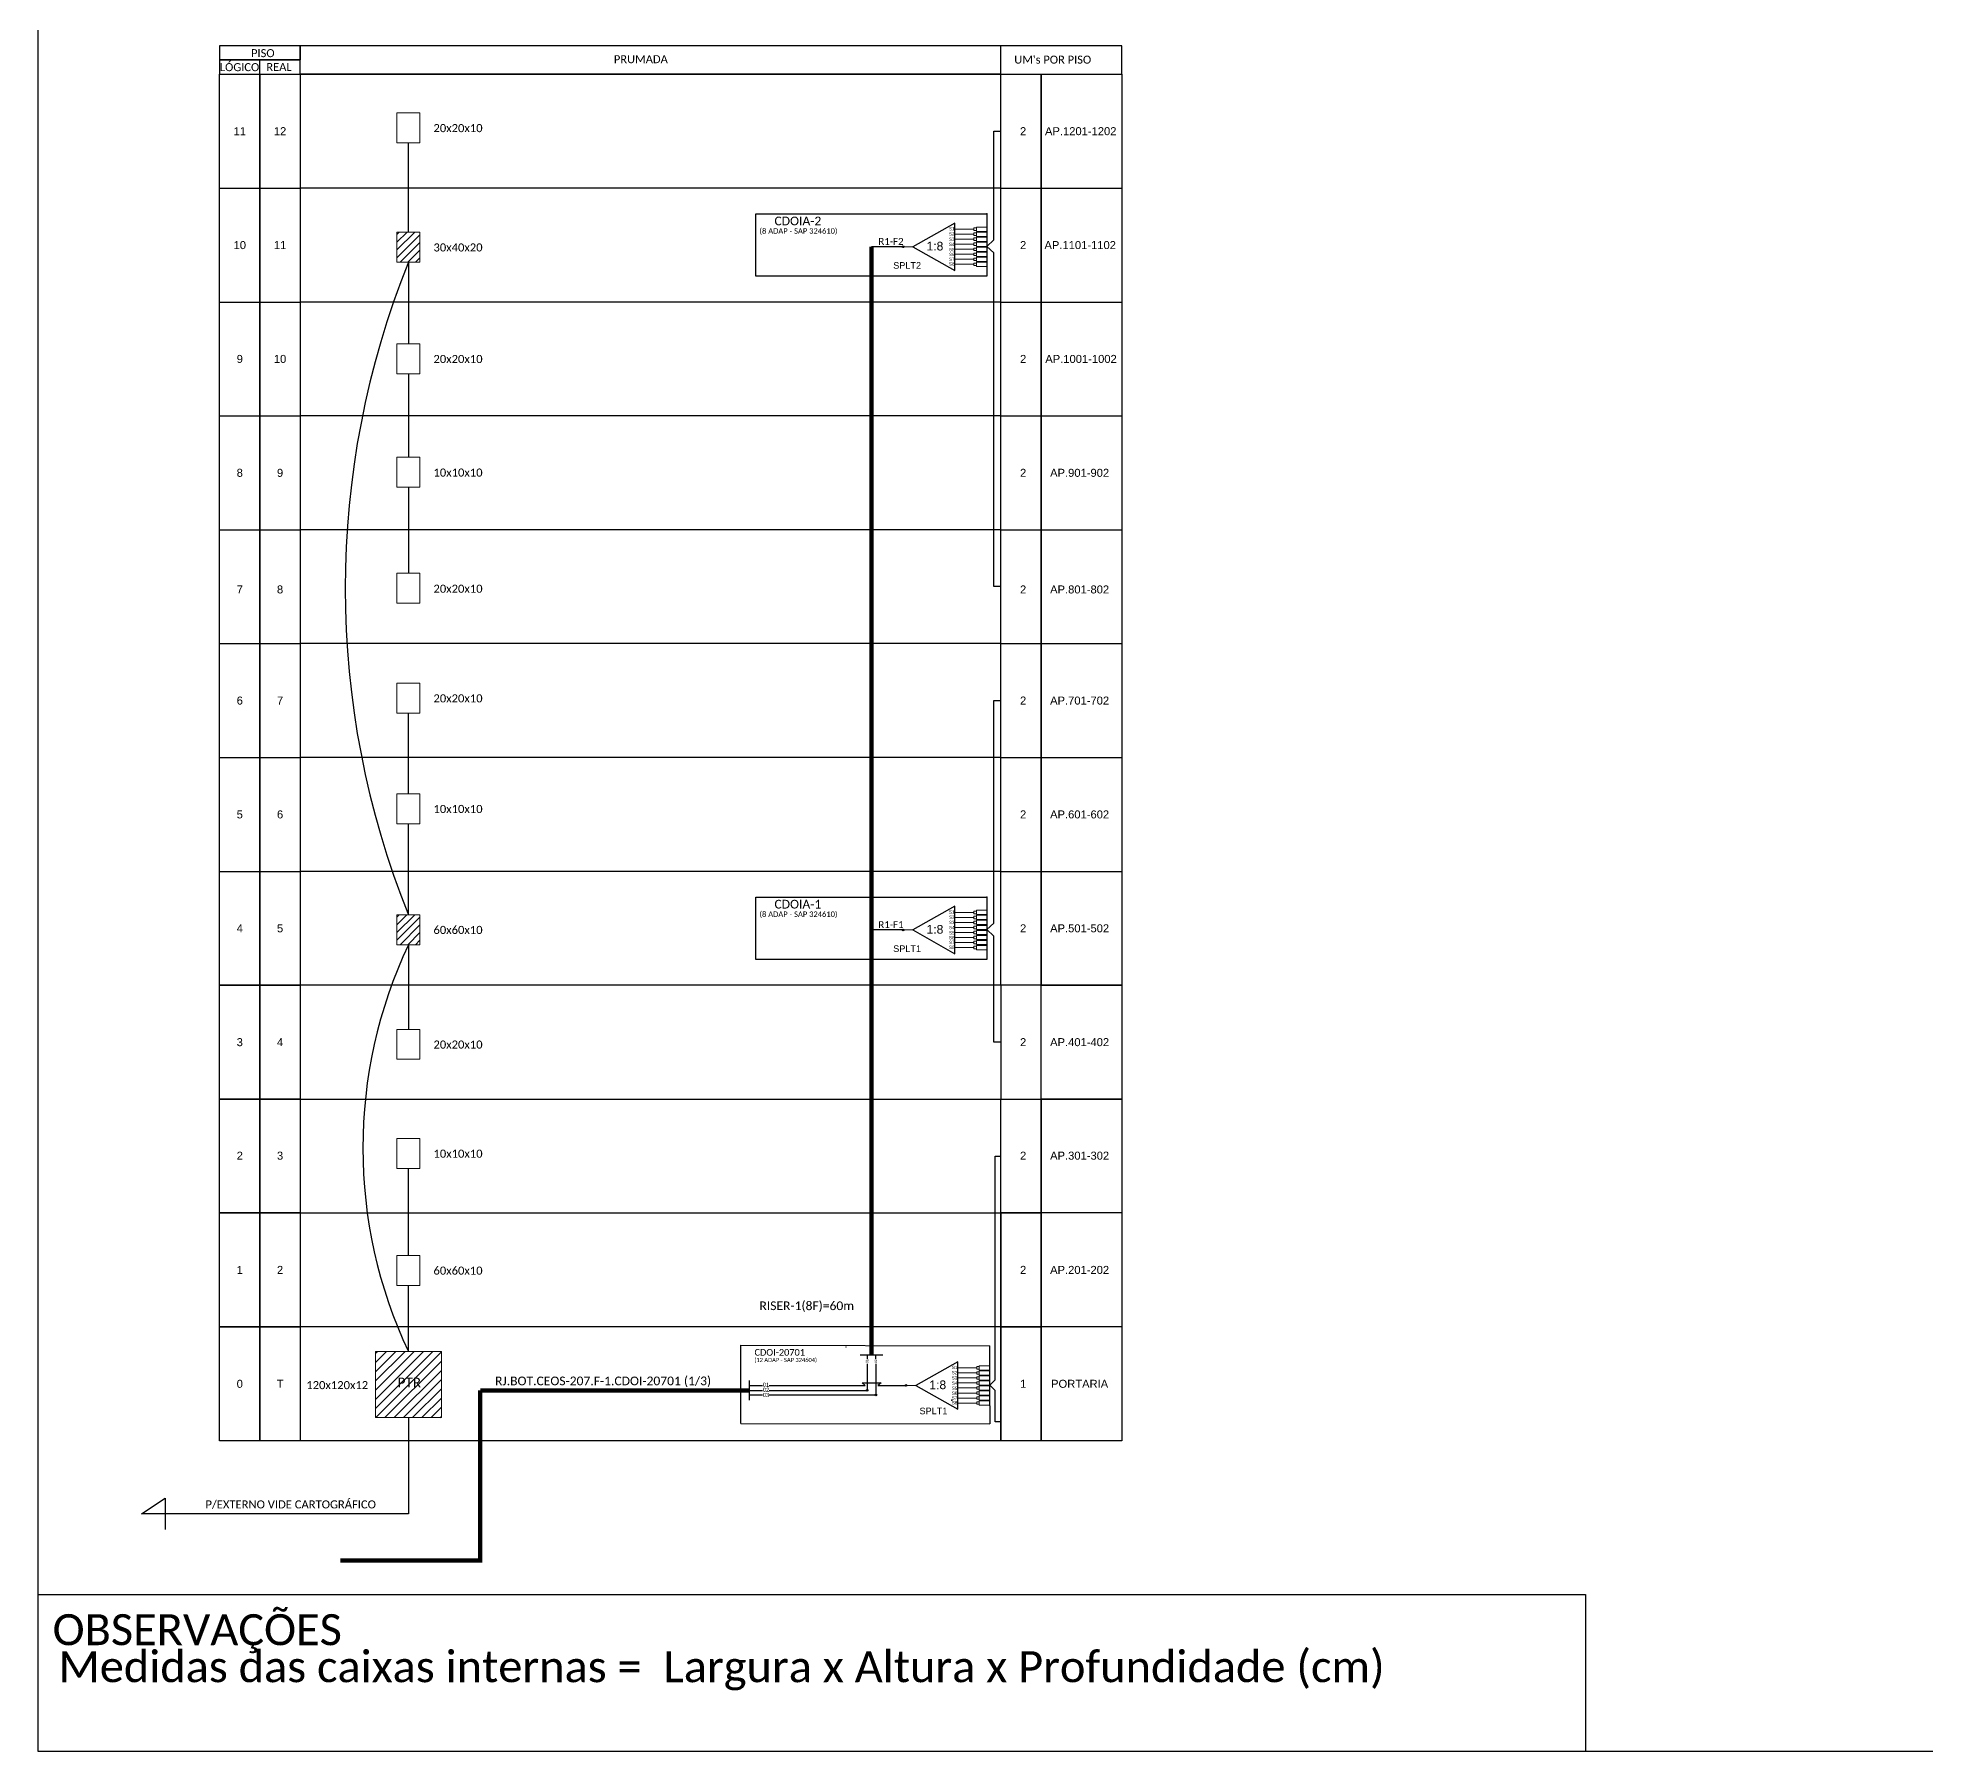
# Model space of a CAD drawing. Header units: inches. Extents: x 21510 to 26976, y 7127 to 12274.
# Drawn here: x 25027.7 to 25461.8, y 11680 to 12074.2 of the extents above; entities that cross this region are included whole.
import ezdxf
from ezdxf.enums import TextEntityAlignment as Align

# ---------------------------------------------------------------- set-up
doc = ezdxf.new("R2010")
doc.units = ezdxf.units.IN
doc.header["$LTSCALE"] = 0.5
doc.layers.add('10.1-Caixas Subterrâneas', color=5, linetype='Continuous')
doc.layers.add('ml', color=1, linetype='Continuous')
doc.layers.add('10.4-Postes', color=1, linetype='Continuous', lineweight=0)
doc.styles.add('ARIAL', font='arial.ttf')
doc.styles.add('WMF-Calibri0', font='calibri.ttf')

# ---------------------------------------------------------------- blocks, each defined once
blk = doc.blocks.new('A$C415C251F')
at = {"color": 3}
blk.add_point((0, 0), dxfattribs=at)
blk = doc.blocks.new('SPLT_1-8_SC-APC')
at = {"color": 1}
blk.add_lwpolyline([(-7.37, -2.1), (-17.04, -7.55), (-7.37, -13), (-7.37, -2.1)], dxfattribs=at)
at = {"color": 3, "lineweight": 0}
for points in [[(-2.99, -3.51), (-7.37, -3.51)], [(-2.41, -3.02), (-2.41, -4)], [(-2.41, -3.02), (0, -3.02)], [(-2.41, -4), (0, -4)], [(-2.41, -4.17), (-2.41, -5.16)], [(-2.41, -4.17), (0, -4.17)], [(-7.37, -4.66), (-2.99, -4.66)], [(-7.37, -5.82), (-2.99, -5.82)], [(-7.37, -6.97), (-2.99, -6.97)], [(-7.37, -8.12), (-2.99, -8.12)], [(-2.41, -5.16), (0, -5.16)], [(-2.41, -5.32), (-2.41, -6.31)], [(-2.41, -5.32), (0, -5.32)], [(-2.41, -6.31), (0, -6.31)], [(-2.41, -6.48), (-2.41, -7.46)], [(-2.41, -6.48), (0, -6.48)], [(-2.41, -7.46), (0, -7.46)], [(-2.41, -7.63), (-2.41, -8.62)], [(-2.41, -7.63), (0, -7.63)], [(-2.41, -8.62), (0, -8.62)], [(-7.37, -9.28), (-2.99, -9.28)], [(-7.37, -10.43), (-2.99, -10.43)], [(-7.37, -11.58), (-2.99, -11.58)], [(-2.41, -8.78), (-2.41, -9.77)], [(-2.41, -8.78), (0, -8.78)], [(-2.41, -9.77), (0, -9.77)], [(-2.41, -9.94), (-2.41, -10.92)], [(-2.41, -9.94), (0, -9.94)], [(-2.41, -10.92), (0, -10.92)], [(-2.41, -11.09), (-2.41, -12.08)], [(-2.41, -11.09), (0, -11.09)], [(-2.41, -12.08), (0, -12.08)]]:
    blk.add_lwpolyline(points, dxfattribs=at)
for points in [[(-2.99, -3.22), (-2.41, -3.22), (-2.41, -3.8), (-2.99, -3.8)], [(-2.99, -4.38), (-2.41, -4.38), (-2.41, -4.95), (-2.99, -4.95)], [(-2.99, -5.53), (-2.41, -5.53), (-2.41, -6.1), (-2.99, -6.1)], [(-2.99, -6.68), (-2.41, -6.68), (-2.41, -7.26), (-2.99, -7.26)], [(-2.99, -7.84), (-2.41, -7.84), (-2.41, -8.41), (-2.99, -8.41)], [(-2.99, -8.99), (-2.41, -8.99), (-2.41, -9.56), (-2.99, -9.56)], [(-2.99, -10.14), (-2.41, -10.14), (-2.41, -10.72), (-2.99, -10.72)], [(-2.99, -11.3), (-2.41, -11.3), (-2.41, -11.87), (-2.99, -11.87)]]:
    blk.add_lwpolyline(points, close=True, dxfattribs=at)
at = {"color": 1, "lineweight": 0}
blk.add_lwpolyline([(-17.04, -7.55), (-19.26, -7.55)], dxfattribs=at)
at = {"color": 1, "style": 'ARIAL'}
for s, height, p in [('S1', 0.75, (-8.74, -3.78)), ('S2', 0.75, (-8.74, -4.97)), ('1:8', 2, (-13.91, -8.4)), ('S3', 0.75, (-8.74, -6.18)), ('S4', 0.75, (-8.74, -7.36)), ('S5', 0.75, (-8.74, -8.57)), ('S6', 0.75, (-8.74, -9.69)), ('S7', 0.75, (-8.74, -10.78)), ('S8', 0.75, (-8.74, -11.9))]:
    blk.add_text(s, height=height, dxfattribs=at).set_placement(p)
blk = doc.blocks.new('LEG_CDOIA8_C-SPLT_DIR')
at = {"color": 3}
blk.add_blockref('A$C415C251F', (0, 0), dxfattribs=at)
at = {"color": 1, "style": 'WMF-Calibri0', "flags": 4}
blk.add_attdef('CDO', (-26.84, -2.61), '', height=2, dxfattribs=at)
blk.add_attdef('MODELO', text='', height=1.5, dxfattribs=at).set_placement((-22.23, -4.54), align=Align.CENTER)
at = {"style": 'ARIAL', "flags": 4}
blk.add_attdef('SPLITAGEM', text='', height=1.5, dxfattribs=at).set_placement((-18.36, -12.59), align=Align.CENTER)

msp = doc.modelspace()

# ---------------------------------------------------------------- hatches: boundary and pattern name
h = msp.add_hatch()
h.set_pattern_fill('ANSI31', color=1, scale=10)
h.set_pattern_definition([(45, (12922.7622, 10246.4114), (-0.88388348, 0.88388348), [])])
h.paths.add_polyline_path([(25115.58, 12029.41), (25110.29, 12029.41), (25110.29, 12022.51), (25115.58, 12022.51)])
h = msp.add_hatch(color=3)
h.dxf.hatch_style = 1
edge = h.paths.add_edge_path()
edge.add_arc((25226.72, 12026.07), 0.205, 0, 360)
h = msp.add_hatch()
h.set_pattern_fill('ANSI31', color=1, scale=10)
h.set_pattern_definition([(45, (12922.7622, 10089.4132), (-0.88388348, 0.88388348), [])])
h.paths.add_polyline_path([(25115.58, 11872.41), (25110.29, 11872.41), (25110.29, 11865.51), (25115.58, 11865.51)])
h = msp.add_hatch(color=3)
h.dxf.hatch_style = 1
edge = h.paths.add_edge_path()
edge.add_arc((25226.72, 11868.9), 0.205, 0, 360)
h = msp.add_hatch()
h.set_pattern_fill('ANSI31', color=1, scale=12, style=0)
h.set_pattern_definition([(45, (24371.7611, 11294.6125), (-1.0606602, 1.0606602), [])])
h.paths.add_polyline_path([(25120.52, 11771.88), (25105.35, 11771.88), (25105.35, 11756.73), (25120.52, 11756.73)])
h.paths.add_polyline_path([(25110.07, 11762.82), (25116.59, 11762.82), (25116.59, 11766.77), (25110.07, 11766.77)], flags=9)
h = msp.add_hatch(color=3)
h.dxf.hatch_style = 1
edge = h.paths.add_edge_path()
edge.add_arc((25227.36, 11764.12), 0.195, 0, 360)
h = msp.add_hatch(color=3)
h.dxf.hatch_style = 1
edge = h.paths.add_edge_path()
edge.add_arc((25227.36, 11764.12), 0.195, 0, 360)
h = msp.add_hatch(color=3)
h.dxf.hatch_style = 1
edge = h.paths.add_edge_path()
edge.add_arc((25218.41, 11763), 0.195, 0, 360)
h = msp.add_hatch(color=3)
h.dxf.hatch_style = 1
edge = h.paths.add_edge_path()
edge.add_arc((25218.41, 11763), 0.195, 0, 360)
h = msp.add_hatch(color=3)
h.dxf.hatch_style = 1
edge = h.paths.add_edge_path()
edge.add_arc((25220.42, 11761.94), 0.195, 0, 360)
h = msp.add_hatch(color=3)
h.dxf.hatch_style = 1
edge = h.paths.add_edge_path()
edge.add_arc((25220.42, 11761.94), 0.195, 0, 360)

# ---------------------------------------------------------------- linework, layer by layer
at = {"color": 0}
for p, q in [((25069.52, 12065.75), (25078.78, 12065.75)), ((25069.52, 12039.56), (25069.52, 12065.75)), ((25069.52, 12065.75), (25078.78, 12065.75)), ((25078.78, 12065.75), (25078.78, 12039.56)), ((25078.78, 12065.75), (25088.04, 12065.75)), ((25078.78, 12039.56), (25078.78, 12065.75)), ((25078.78, 12065.75), (25088.04, 12065.75)), ((25249.2, 12065.75), (25088.04, 12065.75)), ((25088.04, 12065.75), (25088.04, 12039.56)), ((25249.2, 12065.75), (25088.04, 12065.75)), ((25249.2, 12065.75), (25258.46, 12065.75)), ((25249.2, 12039.56), (25249.2, 12065.75)), ((25249.2, 12065.75), (25258.46, 12065.75)), ((25258.46, 12065.75), (25276.97, 12065.75)), ((25258.46, 12039.56), (25258.46, 12065.75)), ((25258.46, 12065.75), (25258.46, 12039.56)), ((25258.46, 12065.75), (25276.97, 12065.75)), ((25276.97, 12065.75), (25276.97, 12039.56)), ((25069.52, 12039.56), (25078.78, 12039.56)), ((25069.52, 12013.36), (25069.52, 12039.56)), ((25078.78, 12039.56), (25078.78, 12013.36)), ((25078.78, 12039.56), (25088.04, 12039.56)), ((25078.78, 12013.36), (25078.78, 12039.56)), ((25249.2, 12039.56), (25088.04, 12039.56)), ((25088.04, 12039.56), (25088.04, 12013.36)), ((25249.2, 12039.56), (25258.46, 12039.56)), ((25249.2, 12013.36), (25249.2, 12039.56)), ((25258.46, 12039.56), (25276.97, 12039.56)), ((25258.46, 12013.36), (25258.46, 12039.56)), ((25258.46, 12039.56), (25258.46, 12013.36)), ((25276.97, 12039.56), (25276.97, 12013.36)), ((25069.52, 12013.36), (25078.78, 12013.36)), ((25069.52, 11987.17), (25069.52, 12013.36)), ((25078.78, 12013.36), (25078.78, 11987.17)), ((25078.78, 12013.36), (25088.04, 12013.36)), ((25078.78, 11987.17), (25078.78, 12013.36)), ((25249.2, 12013.36), (25088.04, 12013.36)), ((25088.04, 12013.36), (25088.04, 11987.17)), ((25249.2, 12013.36), (25258.46, 12013.36)), ((25249.2, 11987.17), (25249.2, 12013.36)), ((25258.46, 12013.36), (25276.97, 12013.36)), ((25258.46, 11987.17), (25258.46, 12013.36)), ((25258.46, 12013.36), (25258.46, 11987.17)), ((25276.97, 12013.36), (25276.97, 11987.17)), ((25069.52, 11987.17), (25078.78, 11987.17)), ((25069.52, 11960.97), (25069.52, 11987.17)), ((25078.78, 11987.17), (25078.78, 11960.97)), ((25078.78, 11987.17), (25088.04, 11987.17)), ((25078.78, 11960.97), (25078.78, 11987.17)), ((25249.2, 11987.17), (25088.04, 11987.17)), ((25088.04, 11987.17), (25088.04, 11960.97)), ((25249.2, 11987.17), (25258.46, 11987.17)), ((25249.2, 11960.97), (25249.2, 11987.17)), ((25258.46, 11987.17), (25276.97, 11987.17)), ((25258.46, 11960.97), (25258.46, 11987.17)), ((25258.46, 11987.17), (25258.46, 11960.97)), ((25276.97, 11987.17), (25276.97, 11960.97)), ((25069.52, 11960.97), (25078.78, 11960.97)), ((25069.52, 11934.78), (25069.52, 11960.97)), ((25078.78, 11960.97), (25078.78, 11934.78)), ((25078.78, 11960.97), (25088.04, 11960.97)), ((25078.78, 11934.78), (25078.78, 11960.97)), ((25249.2, 11960.97), (25088.04, 11960.97)), ((25088.04, 11960.97), (25088.04, 11934.78)), ((25249.2, 11960.97), (25258.46, 11960.97)), ((25249.2, 11934.78), (25249.2, 11960.97)), ((25258.46, 11960.97), (25276.97, 11960.97)), ((25258.46, 11934.78), (25258.46, 11960.97)), ((25258.46, 11960.97), (25258.46, 11934.78)), ((25276.97, 11960.97), (25276.97, 11934.78)), ((25069.52, 11934.78), (25078.78, 11934.78)), ((25069.52, 11908.58), (25069.52, 11934.78)), ((25078.78, 11934.78), (25078.78, 11908.58)), ((25078.78, 11934.78), (25088.04, 11934.78)), ((25078.78, 11908.58), (25078.78, 11934.78)), ((25249.2, 11934.78), (25088.04, 11934.78)), ((25088.04, 11934.78), (25088.04, 11908.58)), ((25249.2, 11934.78), (25258.46, 11934.78)), ((25249.2, 11908.58), (25249.2, 11934.78)), ((25258.46, 11934.78), (25276.97, 11934.78)), ((25258.46, 11908.58), (25258.46, 11934.78)), ((25258.46, 11934.78), (25258.46, 11908.58)), ((25276.97, 11934.78), (25276.97, 11908.58)), ((25069.52, 11908.58), (25078.78, 11908.58)), ((25069.52, 11882.39), (25069.52, 11908.58)), ((25078.78, 11908.58), (25078.78, 11882.39)), ((25078.78, 11908.58), (25088.04, 11908.58)), ((25078.78, 11882.39), (25078.78, 11908.58)), ((25249.2, 11908.58), (25088.04, 11908.58)), ((25088.04, 11908.58), (25088.04, 11882.39)), ((25249.2, 11908.58), (25258.46, 11908.58)), ((25249.2, 11882.39), (25249.2, 11908.58)), ((25258.46, 11908.58), (25276.97, 11908.58)), ((25258.46, 11882.39), (25258.46, 11908.58)), ((25258.46, 11908.58), (25258.46, 11882.39)), ((25276.97, 11908.58), (25276.97, 11882.39)), ((25249.2, 11882.39), (25088.04, 11882.39)), ((25249.2, 11856.19), (25088.04, 11856.19)), ((25249.2, 11856.19), (25249.2, 11830)), ((25088.04, 11830), (25249.2, 11830)), ((25088.04, 11803.8), (25249.2, 11803.8)), ((25249.2, 11803.8), (25249.2, 11777.61)), ((25258.46, 11777.61), (25258.46, 11803.8)), ((25276.97, 11803.8), (25276.97, 11777.61)), ((25249.2, 11777.61), (25088.04, 11777.61)), ((25249.2, 11777.61), (25249.2, 11751.41)), ((25276.97, 11777.61), (25258.46, 11777.61)), ((25258.46, 11751.41), (25258.46, 11777.61)), ((25276.97, 11777.61), (25276.97, 11751.41)), ((25249.2, 11751.41), (25088.04, 11751.41)), ((25276.97, 11751.41), (25258.46, 11751.41))]:
    msp.add_line(p, q, dxfattribs=at)
for points in [[(25027.69, 11679.98), (25866.25, 11679.98), (25866.25, 12273.98), (25027.69, 12273.98), (25027.69, 11679.98)], [(25088.04, 12065.75), (25276.97, 12065.75), (25276.97, 12072.33), (25088.04, 12072.33), (25088.04, 12072.33), (25088.04, 12069.04)], [(25249.19, 12065.75), (25249.19, 12072.33)], [(25078.78, 12065.75), (25078.78, 12069.04)], [(25191.34, 11763.19), (25191.34, 11763.19)], [(25027.69, 11716.03), (25383.63, 11716.03)]]:
    msp.add_lwpolyline(points)
for points in [[(25069.52, 12069.04), (25088.04, 12069.04), (25088.04, 12072.33), (25069.52, 12072.33)], [(25069.52, 12065.75), (25088.04, 12065.75), (25088.04, 12069.04), (25069.52, 12069.04)]]:
    msp.add_lwpolyline(points, close=True)
at = {"lineweight": 0}
for points in [[(25110.29, 12056.86), (25115.58, 12056.86), (25115.58, 12049.97), (25110.29, 12049.97)], [(25110.29, 12003.74), (25115.58, 12003.74), (25115.58, 11996.85), (25110.29, 11996.85)], [(25110.29, 11977.7), (25115.58, 11977.7), (25115.58, 11970.8), (25110.29, 11970.8)], [(25110.29, 11900.24), (25115.58, 11900.24), (25115.58, 11893.35), (25110.29, 11893.35)], [(25110.29, 11846.04), (25115.58, 11846.04), (25115.58, 11839.15), (25110.29, 11839.15)], [(25110.29, 11820.94), (25115.58, 11820.94), (25115.58, 11814.04), (25110.29, 11814.04)], [(25110.29, 11794.04), (25115.58, 11794.04), (25115.58, 11787.14), (25110.29, 11787.14)]]:
    msp.add_lwpolyline(points, close=True, dxfattribs=at)
at = {"color": 3}
for points in [[(25112.94, 12029.41), (25112.94, 12049.97)], [(25249.2, 11947.88), (25247.55, 11947.88), (25247.55, 12024.64), (25245.98, 12026.15), (25247.55, 12027.66), (25247.55, 12052.66), (25249.2, 12052.66)], [(25112.94, 12022.51), (25112.94, 12003.74)], [(25112.94, 11996.85), (25112.94, 11977.7)], [(25112.94, 11970.8), (25112.94, 11950.98)], [(25249.2, 11843.1), (25247.55, 11843.1), (25247.55, 11867.47), (25245.98, 11868.98), (25247.55, 11870.49), (25247.55, 11921.68), (25249.2, 11921.68)], [(25112.94, 11900.24), (25112.94, 11918.78)], [(25112.94, 11872.41), (25112.94, 11893.35)], [(25112.94, 11865.51), (25112.94, 11846.04)], [(25249.2, 11755.74), (25247.88, 11755.72), (25247.88, 11763), (25246.63, 11764.2), (25247.88, 11765.41), (25247.88, 11765.41), (25247.88, 11816.9), (25249.2, 11816.9)], [(25112.94, 11794.04), (25112.94, 11814.04)], [(25112.94, 11771.91), (25112.94, 11787.14)], [(25191.34, 11764.12), (25194.34, 11764.12)], [(25195.92, 11764.12), (25202.18, 11764.12), (25202.18, 11764.12)], [(25202.18, 11764.12), (25217.95, 11764.12)], [(25217.95, 11764.12), (25217.31, 11764.74), (25221.65, 11764.74), (25220.9, 11764.12)], [(25220.9, 11764.12), (25227.36, 11764.12)]]:
    msp.add_lwpolyline(points, dxfattribs=at)
at = {"color": 1}
for points in [[(25192.85, 12033.62), (25245.98, 12033.62), (25245.98, 12019.3), (25192.85, 12019.3)], [(25192.85, 11876.45), (25245.98, 11876.45), (25245.98, 11862.13), (25192.85, 11862.13)]]:
    msp.add_lwpolyline(points, close=True, dxfattribs=at)
at = {"color": 1, "lineweight": 0}
for points in [[(25110.29, 12029.41), (25115.58, 12029.41), (25115.58, 12022.51), (25110.29, 12022.51)], [(25110.29, 11872.41), (25115.58, 11872.41), (25115.58, 11865.51), (25110.29, 11865.51)], [(25105.35, 11771.91), (25120.52, 11771.91), (25120.52, 11756.73), (25105.35, 11756.73)]]:
    msp.add_lwpolyline(points, close=True, dxfattribs=at)
at = {"color": 5, "const_width": 1}
for points in [[(25219.42, 12026.07), (25219.42, 11771.15)], [(25219.42, 11781.45), (25219.42, 11788.18)]]:
    msp.add_lwpolyline(points, dxfattribs=at)
at = {"color": 5}
for points in [[(25226.52, 12026.07), (25219.42, 12026.07)], [(25226.52, 11868.9), (25219.42, 11868.9)], [(25216.82, 11771.15), (25222.03, 11771.15)], [(25218.41, 11771.15), (25218.41, 11770.19)], [(25218.41, 11769.12), (25218.41, 11763)], [(25220.42, 11769.12), (25220.42, 11761.94)], [(25220.44, 11770.23), (25220.44, 11771.15)], [(25218.41, 11763), (25218.41, 11763)]]:
    msp.add_lwpolyline(points, dxfattribs=at)
at = {"color": 0, "lineweight": 0}
for points in [[(25110.29, 11950.98), (25115.58, 11950.98), (25115.58, 11944.08), (25110.29, 11944.08)], [(25110.29, 11925.68), (25115.58, 11925.68), (25115.58, 11918.78), (25110.29, 11918.78)]]:
    msp.add_lwpolyline(points, close=True, dxfattribs=at)
at = {"color": 0}
for points in [[(25069.52, 11882.39), (25078.78, 11882.39), (25078.78, 11856.19), (25069.52, 11856.19)], [(25078.78, 11882.39), (25088.04, 11882.39), (25088.04, 11856.19), (25078.78, 11856.19)], [(25249.2, 11882.39), (25258.46, 11882.39), (25258.46, 11856.19), (25249.2, 11856.19)], [(25258.46, 11882.39), (25276.97, 11882.39), (25276.97, 11856.19), (25258.46, 11856.19)], [(25069.52, 11856.19), (25078.78, 11856.19), (25078.78, 11830), (25069.52, 11830)], [(25078.78, 11856.19), (25088.04, 11856.19), (25088.04, 11830), (25078.78, 11830)], [(25258.46, 11856.19), (25276.97, 11856.19), (25276.97, 11830), (25258.46, 11830)], [(25069.52, 11830), (25078.78, 11830), (25078.78, 11803.8), (25069.52, 11803.8)], [(25078.78, 11830), (25088.04, 11830), (25088.04, 11803.8), (25078.78, 11803.8)], [(25249.2, 11830), (25258.46, 11830), (25258.46, 11803.8), (25249.2, 11803.8)], [(25258.46, 11830), (25276.97, 11830), (25276.97, 11803.8), (25258.46, 11803.8)], [(25069.52, 11803.8), (25078.78, 11803.8), (25078.78, 11777.61), (25069.52, 11777.61)], [(25078.78, 11803.8), (25088.04, 11803.8), (25088.04, 11777.61), (25078.78, 11777.61)], [(25249.2, 11803.8), (25258.46, 11803.8), (25258.46, 11777.61), (25249.2, 11777.61)], [(25069.52, 11777.61), (25078.78, 11777.61), (25078.78, 11751.41), (25069.52, 11751.41)], [(25078.78, 11777.61), (25088.04, 11777.61), (25088.04, 11751.41), (25078.78, 11751.41)], [(25249.2, 11777.61), (25258.46, 11777.61), (25258.46, 11751.41), (25249.2, 11751.41)]]:
    msp.add_lwpolyline(points, close=True, dxfattribs=at)
at = {"color": 1}
for points in [[(25189.34, 11773.38), (25246.63, 11773.23)], [(25246.63, 11759.42), (25246.63, 11773.23)], [(25191.34, 11760.76), (25191.34, 11765.25)], [(25246.63, 11759.42), (25246.63, 11755.26)], [(25189.34, 11755.41), (25246.63, 11755.26)]]:
    msp.add_lwpolyline(points, dxfattribs=at)
at = {"color": 1, "const_width": 1}
for points in [[(25129.45, 11763), (25129.45, 11723.85), (25097.27, 11723.85)], [(25191.34, 11763), (25129.45, 11763), (25129.45, 11763), (25129.45, 11763)]]:
    msp.add_lwpolyline(points, dxfattribs=at)
at = {"color": 2}
for points in [[(25191.34, 11763), (25194.34, 11763)], [(25195.92, 11763), (25218.41, 11763), (25218.41, 11763)]]:
    msp.add_lwpolyline(points, dxfattribs=at)
at = {"color": 0}
for points in [[(25191.34, 11761.94), (25194.34, 11761.94)], [(25195.92, 11761.94), (25202.18, 11761.94), (25202.18, 11761.94)], [(25202.18, 11761.94), (25220.42, 11761.94)]]:
    msp.add_lwpolyline(points, dxfattribs=at)
at = {"linetype": 'Continuous'}
msp.add_lwpolyline([(25383.63, 11716.03), (25383.63, 11679.98)], dxfattribs=at)
at = {"color": 3}
for centre, radius in [((25226.72, 12026.07), 0.205), ((25226.72, 11868.9), 0.205), ((25227.36, 11764.12), 0.195), ((25227.36, 11764.12), 0.195), ((25218.41, 11763), 0.195), ((25218.41, 11763), 0.195), ((25220.42, 11761.94), 0.195), ((25220.42, 11761.94), 0.195)]:
    msp.add_circle(centre, radius, dxfattribs=at)
for centre, radius, start, end in [((25299.35, 11947.46), 200.96, 158.0703, 201.9297), ((25212.18, 11818.71), 109.73, 154.7537, 205.2463)]:
    msp.add_arc(centre, radius, start, end, dxfattribs=at)
msp.add_point((25237.91, 11760.77))
at = {"layer": '10.1-Caixas Subterrâneas', "color": 1}
msp.add_lwpolyline([(25189.34, 11755.41), (25189.34, 11773.38)], dxfattribs=at)
at = {"layer": 'ml', "color": 1}
msp.add_lwpolyline([(25112.94, 11756.73), (25112.94, 11734.59), (25051.54, 11734.59), (25057, 11738.23), (25057, 11730.96)], dxfattribs=at)

# ---------------------------------------------------------------- block references
at = {"color": 3}
for name, p in [('A$C415C251F', (25245.98, 12033.62)), ('SPLT_1-8_SC-APC', (25245.98, 12033.62)), ('A$C415C251F', (25245.98, 11876.45)), ('SPLT_1-8_SC-APC', (25245.98, 11876.45)), ('SPLT_1-8_SC-APC', (25246.63, 11771.67))]:
    msp.add_blockref(name, p, dxfattribs=at)
at = {"layer": '10.4-Postes', "color": 1}
ref = msp.add_blockref('LEG_CDOIA8_C-SPLT_DIR', (25213.6, 11772.97), dxfattribs=dict(at, xscale=0.7595886718511338, yscale=0.7595886718511338, zscale=0.7595886718511338))
ref.add_attrib('CDO', 'CDOI-20701', (25192.52, 11770.98), dxfattribs={"layer": '0', "color": 0, "height": 1.519, "style": 'WMF-Calibri0'})
ref.add_attrib('MODELO', '(12 ADAP - SAP 324604)', dxfattribs={"layer": '0', "color": 0, "height": 0.9495, "style": 'WMF-Calibri0'}).set_placement((25199.69, 11769.52), align=Align.CENTER)

# ---------------------------------------------------------------- texts
for s, height, style, p in [('  LÓGICO', 1.84, 'WMF-Calibri0', (25068.26, 12066.47)), ('     PISO', 1.84, 'WMF-Calibri0', (25073.49, 12069.69)), ('    REAL', 1.84, 'WMF-Calibri0', (25077.66, 12066.51)), ('PRUMADA', 1.84, 'WMF-Calibri0', (25160.17, 12068.3)), ("UM's POR PISO", 1.84, 'WMF-Calibri0', (25252.25, 12068.2)), ('SPLT1', 1.5, 'ARIAL', (25230.47, 11757.51)), ('OBSERVAÇÕES', 7.1308, 'WMF-Calibri0', (25031.1, 11704.38))]:
    msp.add_text(s, height=height, dxfattribs=dict(style=style)).set_placement(p)
at = {"color": 0, "style": 'WMF-Calibri0'}
for s, height, p in [('20x20x10', 1.854, (25118.69, 12052.44)), ('30x40x20', 1.854, (25118.69, 12024.99)), ('20x20x10', 1.854, (25118.69, 11999.33)), ('10x10x10', 1.854, (25118.69, 11973.2)), ('20x20x10', 1.854, (25118.69, 11946.48)), ('20x20x10', 1.854, (25118.69, 11921.26)), ('10x10x10', 1.854, (25118.69, 11895.82)), ('60x60x10', 1.854, (25118.69, 11867.99)), ('20x20x10', 1.854, (25118.69, 11841.62)), ('10x10x10', 1.854, (25118.69, 11816.52)), ('60x60x10', 1.854, (25118.69, 11789.62)), ('120x120x12', 1.854, (25089.45, 11763.28)), ('P/EXTERNO VIDE CARTOGRÁFICO', 1.8536, (25066.25, 11735.84))]:
    msp.add_text(s, height=height, dxfattribs=at).set_placement(p)
at = {"color": 0, "style": 'ARIAL'}
for s, p in [('11', (25074.15, 12052.66)), ('12', (25083.41, 12052.66)), ('2', (25254.3, 12052.66)), ('AP.1201-1202', (25267.54, 12052.66)), ('10', (25074.15, 12026.46)), ('11', (25083.41, 12026.46)), ('2', (25254.3, 12026.46)), ('AP.1101-1102', (25267.42, 12026.46)), ('9', (25074.15, 12000.27)), ('10', (25083.41, 12000.27)), ('2', (25254.3, 12000.27)), ('AP.1001-1002', (25267.61, 12000.27)), ('8', (25074.15, 11974.07)), ('9', (25083.41, 11974.07)), ('2', (25254.3, 11974.07)), ('AP.901-902', (25267.29, 11974.07)), ('7', (25074.15, 11947.24)), ('8', (25083.41, 11947.24)), ('2', (25254.3, 11947.24)), ('AP.801-802', (25267.29, 11947.24)), ('6', (25074.15, 11921.68)), ('7', (25083.41, 11921.68)), ('2', (25254.3, 11921.68)), ('AP.701-702', (25267.29, 11921.68)), ('5', (25074.15, 11895.49)), ('6', (25083.41, 11895.49)), ('2', (25254.3, 11895.49)), ('AP.601-602', (25267.29, 11895.49)), ('4', (25074.15, 11869.29)), ('5', (25083.41, 11869.29)), ('2', (25254.3, 11869.29)), ('AP.501-502', (25267.29, 11869.29)), ('3', (25074.15, 11843.1)), ('4', (25083.41, 11843.1)), ('2', (25254.3, 11843.1)), ('AP.401-402', (25267.29, 11843.1)), ('2', (25074.15, 11816.99)), ('3', (25083.41, 11816.99)), ('2', (25254.3, 11816.99)), ('AP.301-302', (25267.29, 11816.99)), ('1', (25074.15, 11790.71)), ('2', (25083.41, 11790.71)), ('2', (25254.3, 11790.71)), ('AP.201-202', (25267.29, 11790.71)), ('0', (25074.15, 11764.51)), ('T', (25083.41, 11764.51)), ('1', (25254.3, 11764.51)), ('PORTARIA', (25267.29, 11764.51))]:
    msp.add_text(s, height=1.84, dxfattribs=at).set_placement(p, align=Align.MIDDLE_CENTER)
at = {"color": 1, "ltscale": 6, "style": 'WMF-Calibri0'}
for s, p in [('CDOIA-2', (25197.11, 12031.01)), ('CDOIA-1', (25197.11, 11873.84))]:
    msp.add_text(s, height=2, dxfattribs=at).set_placement(p)
for p in [(25202.63, 12029.08), (25202.63, 11871.91)]:
    msp.add_text('(8 ADAP - SAP 324610)', height=1.25, dxfattribs=at).set_placement(p, align=Align.CENTER)
at = {"color": 5, "style": 'WMF-Calibri0'}
for s, height, p in [('R1-F2', 1.6, (25221.01, 12026.5)), ('R1-F1', 1.6, (25221.01, 11869.33)), ('RISER-1(8F)=60m', 2, (25193.66, 11781.46))]:
    msp.add_text(s, height=height, dxfattribs=at).set_placement(p)
at = {"ltscale": 6, "style": 'ARIAL'}
for s, p in [('SPLT2', (25227.62, 12021.03)), ('SPLT1', (25227.62, 11863.86))]:
    msp.add_text(s, height=1.5, dxfattribs=at).set_placement(p, align=Align.CENTER)
at = {"style": 'ARIAL'}
for s, p in [('01', (25218.4, 11769.71)), ('02', (25220.41, 11769.71))]:
    msp.add_text(s, height=0.57, rotation=90, dxfattribs=at).set_placement(p, align=Align.MIDDLE_CENTER)
at = {"color": 7, "style": 'WMF-Calibri0'}
msp.add_text('PTR', height=2.224, dxfattribs=at).set_placement((25110.45, 11763.7))
at = {"color": 1, "style": 'WMF-Calibri0'}
msp.add_text('RJ.BOT.CEOS-207.F-1.CDOI-20701 (1/3)', height=2, dxfattribs=at).set_placement((25132.85, 11764.17))
at = {"color": 7, "style": 'ARIAL'}
msp.add_text('01', height=0.949, dxfattribs=at).set_placement((25195.16, 11764.28), align=Align.MIDDLE_CENTER)
at = {"style": 'ARIAL'}
for s, p in [('02', (25195.16, 11763.12)), ('03', (25195.16, 11761.94))]:
    msp.add_text(s, height=0.949, dxfattribs=at).set_placement(p, align=Align.MIDDLE_CENTER)
at = {"insert": (25032.45, 11703), "char_height": 7.1308, "width": 658.8434, "attachment_point": 1, "style": 'WMF-Calibri0'}
msp.add_mtext('Medidas das caixas internas =  Largura x Altura x Profundidade (cm)', dxfattribs=at)

doc.saveas('drawing.dxf')
